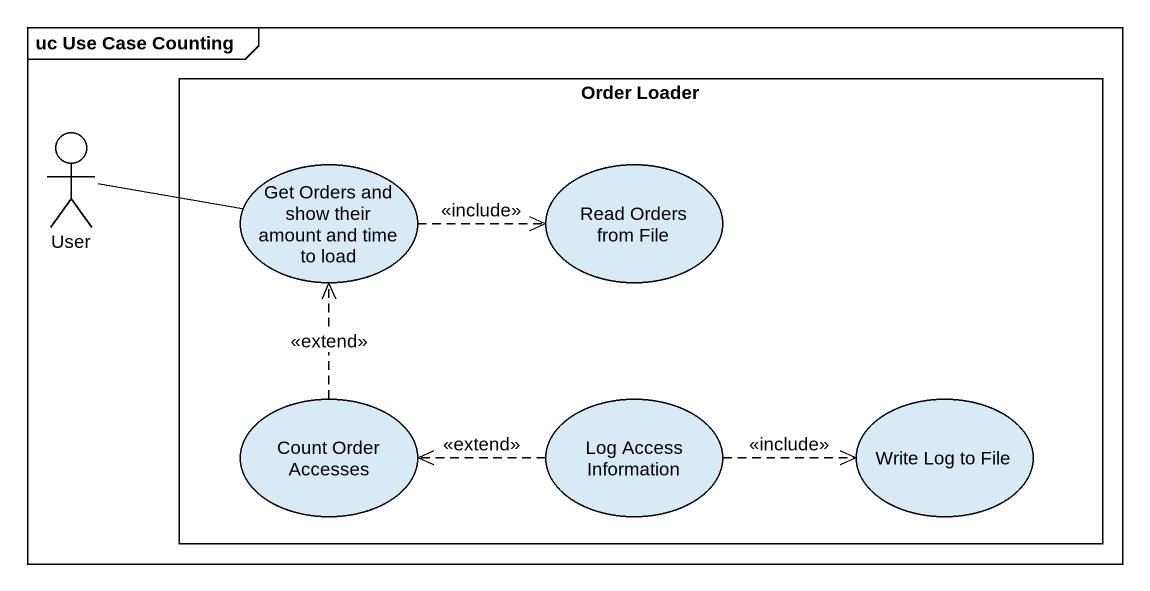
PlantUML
@startuml
mainframe uc Use Case Counting
rectangle "Order Loader" as Order_Loader {
  usecase "Get Orders and show their amount and time to load" as Get_Orders_and_show_their
  usecase "Read Orders from File" as Read_Orders_from_File
  usecase "Count Order Accesses" as Count_Order_Accesses
  usecase "Log Access Information" as Log_Access_Information
  usecase "Write Log to File" as Write_Log_to_File
}
actor User
User -right- Get_Orders_and_show_their
Get_Orders_and_show_their .right.> Read_Orders_from_File : <<include>>
Count_Order_Accesses .up.> Get_Orders_and_show_their : <<extend>>
Log_Access_Information .left.> Count_Order_Accesses : <<extend>>
Log_Access_Information .right.> Write_Log_to_File : <<include>>
@enduml
